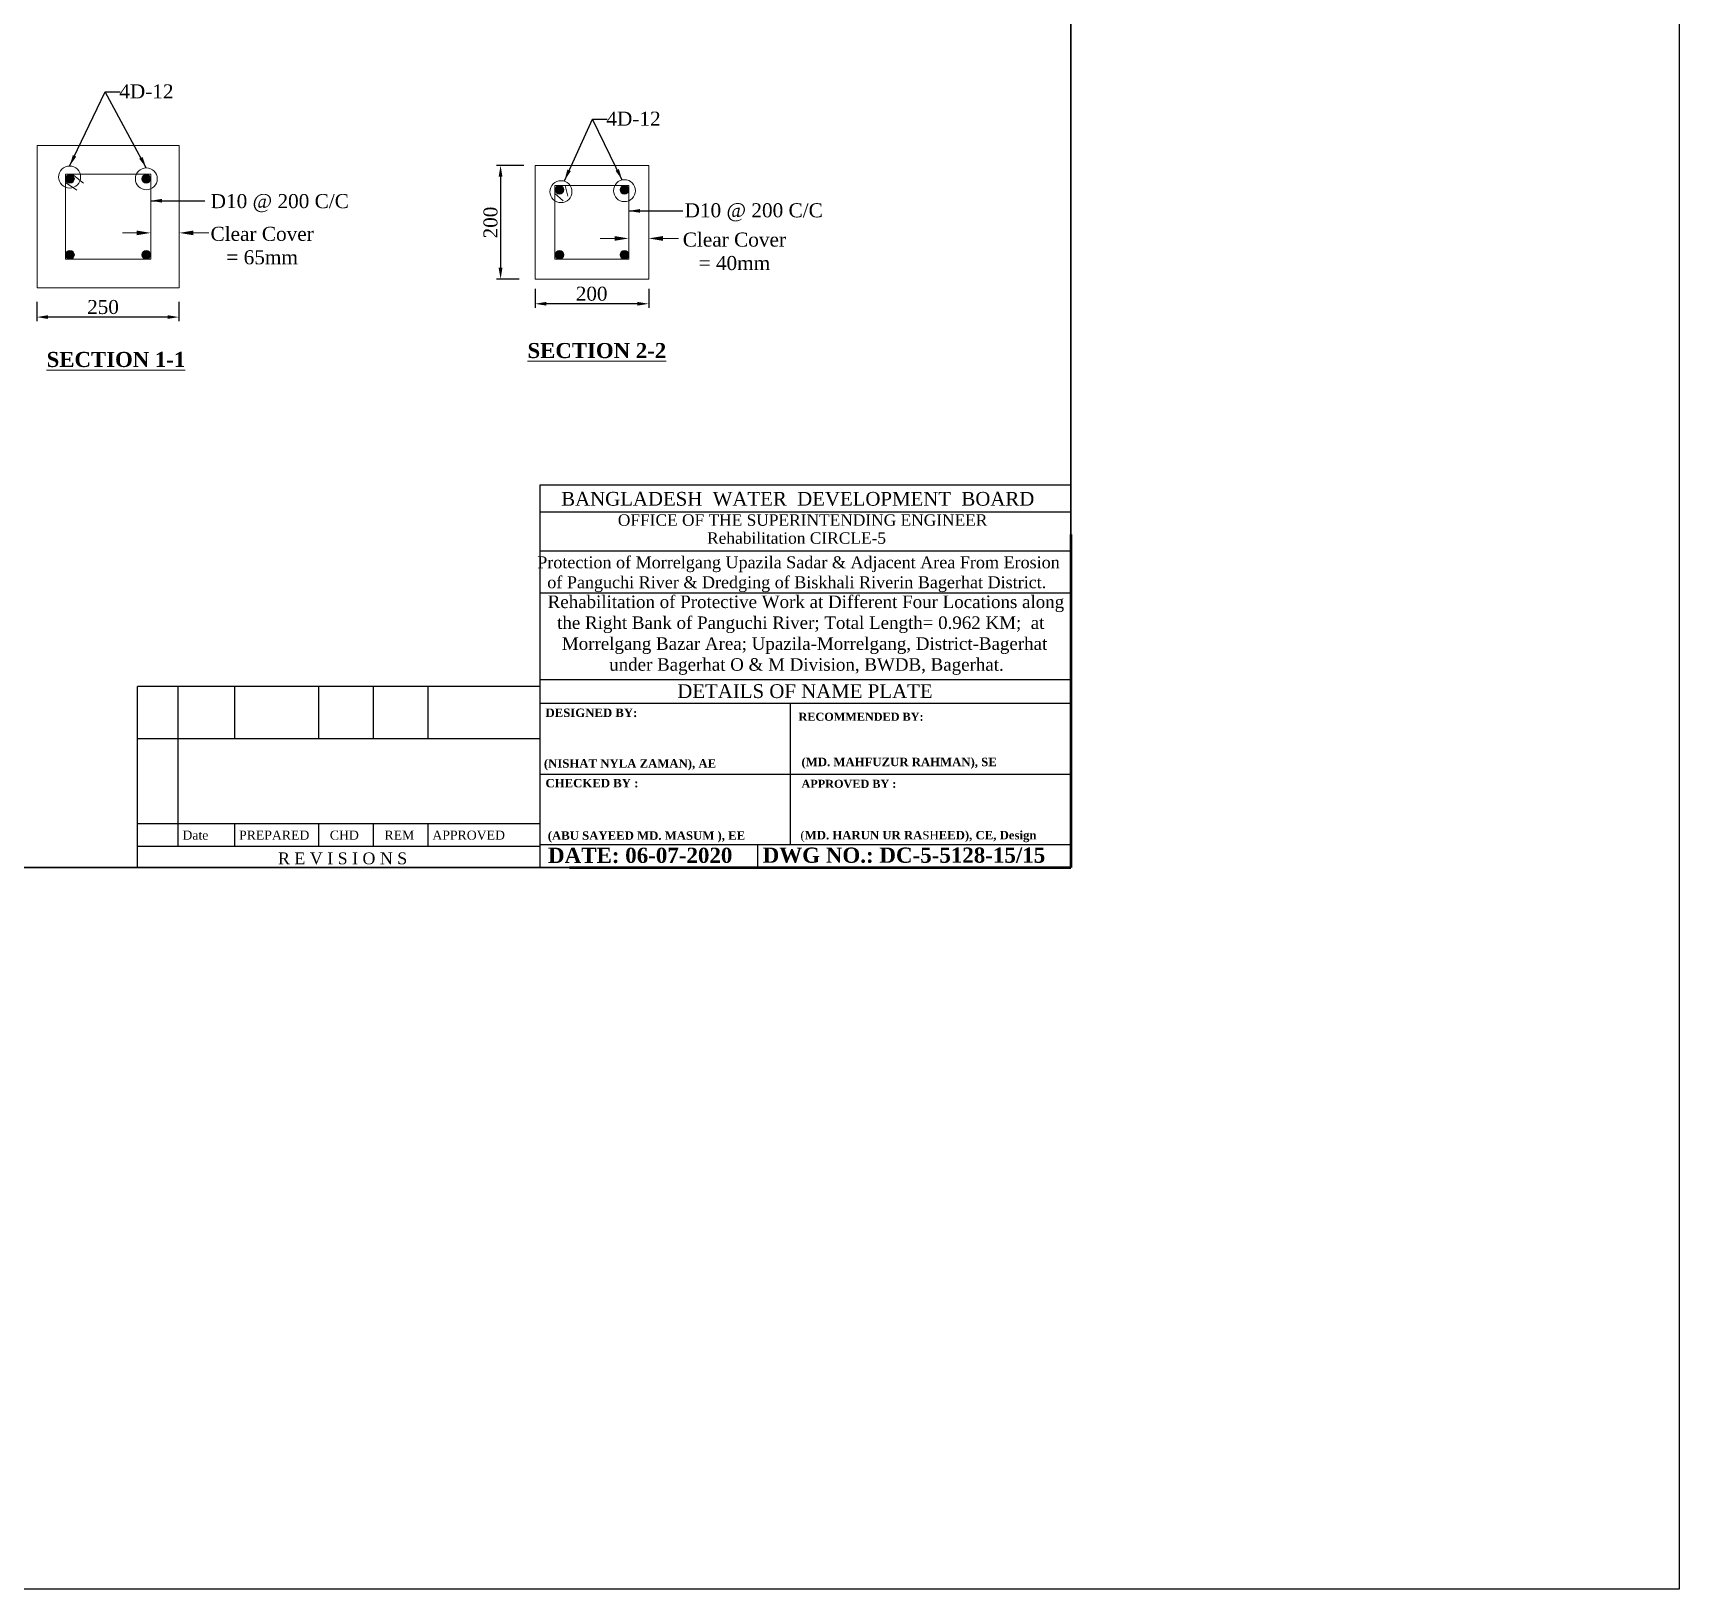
# Model space of a CAD drawing. Header units: metres. Extents: x -2434 to 11656, y -15288 to 8109.
# Drawn here: x 4468.4 to 4613.1, y -11792.2 to -11655.3 of the extents above; entities that cross this region are included whole.
import ezdxf
from ezdxf.enums import TextEntityAlignment as Align

# ---------------------------------------------------------------- set-up
doc = ezdxf.new("R2010")
doc.units = ezdxf.units.M
doc.layers.add('Blocks', color=11, linetype='Continuous', lineweight=9)
doc.layers.add('LINE', color=7, linetype='Continuous')
doc.styles.add('Kazi_T_H', font='timesbd.ttf')
doc.styles.get("Standard").update_dxf_attribs({"font": 'times.ttf'})
doc.dimstyles.get("Standard").update_dxf_attribs({"dimtxt": 0.5, "dimasz": 0.4075, "dimexe": 0.364, "dimexo": 0.219, "dimgap": 0.09, "dimtad": 0, "dimdec": 0, "dimlfac": 1000, "dimzin": 0, "dimdsep": 46, "dimtxsty": 'Standard', "dimcen": 0.09, "dimadec": 0, "dimazin": 0, "dimtfac": 1, "dimtdec": 0, "dimtofl": 0, "dimtmove": 0, "dimatfit": 3, "dimfxl": 1, "dimtolj": 1, "dimtzin": 0, "dimarcsym": 0})

# ---------------------------------------------------------------- blocks, each defined once
blk = doc.blocks.new('*D150')
at = {"layer": 'Blocks', "color": 0, "linetype": 'ByBlock', "lineweight": -2, "ltscale": 0.5}
for p, q in [((4468.7, -11679), (4468.7, -11680.7)), ((4481.2, -11679), (4481.2, -11680.7)), ((4480.2, -11680.34), (4469.7, -11680.34))]:
    blk.add_line(p, q, dxfattribs=at)
at = {"layer": 'Blocks', "color": 0, "linetype": 'ByBlock', "lineweight": -3, "ltscale": 0.5}
for points in [[(4469.7, -11680.17), (4469.7, -11680.5), (4468.7, -11680.34)], [(4480.2, -11680.17), (4480.2, -11680.5), (4481.2, -11680.34)]]:
    blk.add_solid(points, dxfattribs=at)
at = {"layer": 'Defpoints', "color": 0, "linetype": 'ByBlock', "lineweight": -3, "ltscale": 0.5}
for p in [(4468.7, -11678.78), (4481.2, -11678.78), (4468.7, -11680.34)]:
    blk.add_point(p, dxfattribs=at)
at = {"layer": 'Blocks', "color": 0, "linetype": 'ByBlock', "lineweight": 13, "ltscale": 0.5, "insert": (4474.53, -11679.46), "char_height": 1.23, "attachment_point": 5}
blk.add_mtext('\\A1;{\\fTimes New Roman|b0|i0|c0|p18;250}', dxfattribs=at)
blk = doc.blocks.new('*D152')
at = {"layer": 'Blocks', "color": 0, "linetype": 'ByBlock', "lineweight": -2, "ltscale": 0.5}
for p, q in [((4512.52, -11677.84), (4512.52, -11679.53)), ((4522.52, -11677.84), (4522.52, -11679.53)), ((4521.52, -11679.17), (4513.52, -11679.17))]:
    blk.add_line(p, q, dxfattribs=at)
at = {"layer": 'Blocks', "color": 0, "linetype": 'ByBlock', "lineweight": -3, "ltscale": 0.5}
for points in [[(4513.52, -11679), (4513.52, -11679.33), (4512.52, -11679.17)], [(4521.52, -11679), (4521.52, -11679.33), (4522.52, -11679.17)]]:
    blk.add_solid(points, dxfattribs=at)
at = {"layer": 'Defpoints', "color": 0, "linetype": 'ByBlock', "lineweight": -3, "ltscale": 0.5}
for p in [(4512.52, -11677.62), (4522.52, -11677.62), (4512.52, -11679.17)]:
    blk.add_point(p, dxfattribs=at)
at = {"layer": 'Blocks', "color": 0, "linetype": 'ByBlock', "lineweight": 13, "ltscale": 0.5, "insert": (4517.5, -11678.29), "char_height": 1.23, "attachment_point": 5}
blk.add_mtext('\\A1;{\\fTimes New Roman|b0|i0|c0|p18;200}', dxfattribs=at)
blk = doc.blocks.new('*D153')
at = {"layer": 'Blocks', "color": 0, "linetype": 'ByBlock', "lineweight": -2, "ltscale": 0.5}
for p, q in [((4511.53, -11667), (4509.12, -11667)), ((4509.49, -11668), (4509.49, -11676)), ((4511.12, -11677), (4509.12, -11677))]:
    blk.add_line(p, q, dxfattribs=at)
at = {"layer": 'Blocks', "color": 0, "linetype": 'ByBlock', "lineweight": -3, "ltscale": 0.5}
for points in [[(4509.32, -11668), (4509.66, -11668), (4509.49, -11667)], [(4509.32, -11676), (4509.66, -11676), (4509.49, -11677)]]:
    blk.add_solid(points, dxfattribs=at)
at = {"layer": 'Defpoints', "color": 0, "linetype": 'ByBlock', "lineweight": -3, "ltscale": 0.5}
for p in [(4511.75, -11667), (4509.49, -11677), (4511.34, -11677)]:
    blk.add_point(p, dxfattribs=at)
at = {"layer": 'Blocks', "color": 0, "linetype": 'ByBlock', "lineweight": 13, "ltscale": 0.5, "insert": (4508.61, -11672.02), "char_height": 1.23, "attachment_point": 5, "rotation": 90}
blk.add_mtext('\\A1;{\\fTimes New Roman|b0|i0|c0|p18;200}', dxfattribs=at)
blk = doc.blocks.new('*D188')
at = {"layer": 'Blocks', "color": 0, "linetype": 'ByBlock', "lineweight": -2, "ltscale": 0.5}
for p, q in [((4468.7, -11679), (4468.7, -11680.7)), ((4481.2, -11679), (4481.2, -11680.7)), ((4480.2, -11680.34), (4469.7, -11680.34))]:
    blk.add_line(p, q, dxfattribs=at)
at = {"layer": 'Blocks', "color": 0, "linetype": 'ByBlock', "lineweight": -3, "ltscale": 0.5}
for points in [[(4469.7, -11680.17), (4469.7, -11680.5), (4468.7, -11680.34)], [(4480.2, -11680.17), (4480.2, -11680.5), (4481.2, -11680.34)]]:
    blk.add_solid(points, dxfattribs=at)
at = {"layer": 'Defpoints', "color": 0, "linetype": 'ByBlock', "lineweight": -3, "ltscale": 0.5}
for p in [(4468.7, -11678.78), (4481.2, -11678.78), (4468.7, -11680.34)]:
    blk.add_point(p, dxfattribs=at)
at = {"layer": 'Blocks', "color": 0, "linetype": 'ByBlock', "lineweight": 13, "ltscale": 0.5, "insert": (4474.53, -11679.46), "char_height": 1.23, "attachment_point": 5}
blk.add_mtext('\\A1;{\\fTimes New Roman|b0|i0|c0|p18;250}', dxfattribs=at)
blk = doc.blocks.new('*D190')
at = {"layer": 'Blocks', "color": 0, "linetype": 'ByBlock', "lineweight": -2, "ltscale": 0.5}
for p, q in [((4512.52, -11677.84), (4512.52, -11679.53)), ((4522.52, -11677.84), (4522.52, -11679.53)), ((4521.52, -11679.17), (4513.52, -11679.17))]:
    blk.add_line(p, q, dxfattribs=at)
at = {"layer": 'Blocks', "color": 0, "linetype": 'ByBlock', "lineweight": -3, "ltscale": 0.5}
for points in [[(4513.52, -11679), (4513.52, -11679.33), (4512.52, -11679.17)], [(4521.52, -11679), (4521.52, -11679.33), (4522.52, -11679.17)]]:
    blk.add_solid(points, dxfattribs=at)
at = {"layer": 'Defpoints', "color": 0, "linetype": 'ByBlock', "lineweight": -3, "ltscale": 0.5}
for p in [(4512.52, -11677.62), (4522.52, -11677.62), (4512.52, -11679.17)]:
    blk.add_point(p, dxfattribs=at)
at = {"layer": 'Blocks', "color": 0, "linetype": 'ByBlock', "lineweight": 13, "ltscale": 0.5, "insert": (4517.5, -11678.29), "char_height": 1.23, "attachment_point": 5}
blk.add_mtext('\\A1;{\\fTimes New Roman|b0|i0|c0|p18;200}', dxfattribs=at)
blk = doc.blocks.new('*D191')
at = {"layer": 'Blocks', "color": 0, "linetype": 'ByBlock', "lineweight": -2, "ltscale": 0.5}
for p, q in [((4511.53, -11667), (4509.12, -11667)), ((4509.49, -11668), (4509.49, -11676)), ((4511.12, -11677), (4509.12, -11677))]:
    blk.add_line(p, q, dxfattribs=at)
at = {"layer": 'Blocks', "color": 0, "linetype": 'ByBlock', "lineweight": -3, "ltscale": 0.5}
for points in [[(4509.32, -11668), (4509.66, -11668), (4509.49, -11667)], [(4509.32, -11676), (4509.66, -11676), (4509.49, -11677)]]:
    blk.add_solid(points, dxfattribs=at)
at = {"layer": 'Defpoints', "color": 0, "linetype": 'ByBlock', "lineweight": -3, "ltscale": 0.5}
for p in [(4511.75, -11667), (4509.49, -11677), (4511.34, -11677)]:
    blk.add_point(p, dxfattribs=at)
at = {"layer": 'Blocks', "color": 0, "linetype": 'ByBlock', "lineweight": 13, "ltscale": 0.5, "insert": (4508.61, -11672.02), "char_height": 1.23, "attachment_point": 5, "rotation": 90}
blk.add_mtext('\\A1;{\\fTimes New Roman|b0|i0|c0|p18;200}', dxfattribs=at)

msp = doc.modelspace()

# ---------------------------------------------------------------- hatches: boundary and pattern name
at = {"layer": 'Blocks', "linetype": 'ByBlock', "lineweight": 13, "ltscale": 0.5}
for points in [[(4471.24187, -11668.178345, 1), (4472.007224, -11668.178345, 1)], [(4471.24187, -11668.178345, 1), (4472.007224, -11668.178345, 1)], [(4477.95263, -11668.178345, 1), (4478.717984, -11668.178345, 1)], [(4477.95263, -11668.178345, 1), (4478.717984, -11668.178345, 1)], [(4514.28547, -11669.137454, 1), (4515.050824, -11669.137454, 1)], [(4514.28547, -11669.137454, 1), (4515.050824, -11669.137454, 1)], [(4519.993484, -11669.137454, 1), (4520.758838, -11669.137454, 1)], [(4519.993484, -11669.137454, 1), (4520.758838, -11669.137454, 1)], [(4471.24187, -11674.85714, 1), (4472.007224, -11674.85714, 1)], [(4471.24187, -11674.85714, 1), (4472.007224, -11674.85714, 1)], [(4477.95263, -11674.85714, 1), (4478.717984, -11674.85714, 1)], [(4477.95263, -11674.85714, 1), (4478.717984, -11674.85714, 1)], [(4514.28547, -11674.855268, 1), (4515.050824, -11674.855268, 1)], [(4514.28547, -11674.855268, 1), (4515.050824, -11674.855268, 1)], [(4519.993484, -11674.855268, 1), (4520.758838, -11674.855268, 1)], [(4519.993484, -11674.855268, 1), (4520.758838, -11674.855268, 1)]]:
    msp.add_hatch(color=0, dxfattribs=at).paths.add_polyline_path(points)

# ---------------------------------------------------------------- linework, layer by layer
at = {"lineweight": 50, "ltscale": 0.5}
for p in [(4559.642893, -11699.456131), (4515.545717, -11728.742228)]:
    msp.add_line(p, (4559.642893, -11728.742228), dxfattribs=at)
at = {"color": 0, "linetype": 'Continuous', "lineweight": -3, "ltscale": 0.5}
for p, q in [((4512.930201, -11700.890444), (4559.642893, -11700.890444)), ((4534.985776, -11720.534387), (4559.642893, -11720.534387))]:
    msp.add_line(p, q, dxfattribs=at)
msp.add_lwpolyline([(1816.766285, -11539.184507), (4613.12762, -11539.184507), (4613.12762, -11792.229715), (1816.766285, -11792.229715)], close=True, dxfattribs=at)
at = {"layer": 'Blocks', "color": 0, "linetype": 'ByBlock', "lineweight": 13, "ltscale": 0.5}
for p, q in [((4471.823082, -11667.75665), (4472.824711, -11668.57259)), ((4471.823082, -11667.75665), (4472.824711, -11668.57259)), ((4471.228582, -11668.49188), (4472.214652, -11669.175941)), ((4471.228582, -11668.49188), (4472.214652, -11669.175941)), ((4515.156823, -11668.754777), (4515.419437, -11669.690837)), ((4515.156823, -11668.754777), (4515.419437, -11669.690837)), ((4514.269435, -11669.472317), (4514.981774, -11670.098761)), ((4514.269435, -11669.472317), (4514.981774, -11670.098761)), ((4477.478582, -11672.932202), (4476.228582, -11672.932202)), ((4477.478582, -11672.932202), (4476.228582, -11672.932202)), ((4478.728582, -11674.00665), (4478.728582, -11673.433857)), ((4478.728582, -11674.00665), (4478.728582, -11673.433857)), ((4481.228582, -11674.00665), (4481.228582, -11673.433857)), ((4481.228582, -11674.00665), (4481.228582, -11673.433857)), ((4482.478582, -11672.932202), (4483.840043, -11672.932202)), ((4482.478582, -11672.932202), (4483.840043, -11672.932202)), ((4519.509813, -11673.421265), (4518.259813, -11673.421265)), ((4519.509813, -11673.421265), (4518.259813, -11673.421265)), ((4523.769435, -11673.421265), (4525.130897, -11673.421265)), ((4523.769435, -11673.421265), (4525.130897, -11673.421265))]:
    msp.add_line(p, q, dxfattribs=at)
for points in [[(4468.728582, -11677.75665), (4481.228582, -11677.75665), (4481.228582, -11665.25665), (4468.728582, -11665.25665)], [(4468.728582, -11677.75665), (4481.228582, -11677.75665), (4481.228582, -11665.25665), (4468.728582, -11665.25665)], [(4471.228582, -11675.25665), (4478.728582, -11675.25665), (4478.728582, -11667.75665), (4471.228582, -11667.75665)], [(4471.228582, -11675.25665), (4478.728582, -11675.25665), (4478.728582, -11667.75665), (4471.228582, -11667.75665)], [(4512.519435, -11677.004777), (4522.519435, -11677.004777), (4522.519435, -11667.004777), (4512.519435, -11667.004777)], [(4512.519435, -11677.004777), (4522.519435, -11677.004777), (4522.519435, -11667.004777), (4512.519435, -11667.004777)], [(4514.269435, -11675.254777), (4520.769435, -11675.254777), (4520.769435, -11668.754777), (4514.269435, -11668.754777)], [(4514.269435, -11675.254777), (4520.769435, -11675.254777), (4520.769435, -11668.754777), (4514.269435, -11668.754777)]]:
    msp.add_lwpolyline(points, close=True, dxfattribs=at)
for centre, radius in [((4471.592066, -11668.019903), 0.963752), ((4471.592066, -11668.019903), 0.963752), ((4471.624547, -11668.178345), 0.382677), ((4471.624547, -11668.178345), 0.382677), ((4478.335307, -11668.178345), 0.963752), ((4478.335307, -11668.178345), 0.963752), ((4478.335307, -11668.178345), 0.382677), ((4478.335307, -11668.178345), 0.382677), ((4514.799986, -11669.307967), 0.963752), ((4514.799986, -11669.307967), 0.963752), ((4514.668147, -11669.137454), 0.382677), ((4514.668147, -11669.137454), 0.382677), ((4520.382945, -11669.219933), 0.963752), ((4520.382945, -11669.219933), 0.963752), ((4520.376161, -11669.137454), 0.382677), ((4520.376161, -11669.137454), 0.382677), ((4471.624547, -11674.85714), 0.382677), ((4471.624547, -11674.85714), 0.382677), ((4478.335307, -11674.85714), 0.382677), ((4478.335307, -11674.85714), 0.382677), ((4514.668147, -11674.855268), 0.382677), ((4514.668147, -11674.855268), 0.382677), ((4520.376161, -11674.855268), 0.382677), ((4520.376161, -11674.855268), 0.382677)]:
    msp.add_circle(centre, radius, dxfattribs=at)
for points in [[(4477.478582, -11672.723869), (4477.478582, -11673.140535), (4478.728582, -11672.932202)], [(4477.478582, -11672.723869), (4477.478582, -11673.140535), (4478.728582, -11672.932202)], [(4482.478582, -11672.723869), (4482.478582, -11673.140535), (4481.228582, -11672.932202)], [(4482.478582, -11672.723869), (4482.478582, -11673.140535), (4481.228582, -11672.932202)], [(4519.509813, -11673.212932), (4519.509813, -11673.629599), (4520.759813, -11673.421265)], [(4519.509813, -11673.212932), (4519.509813, -11673.629599), (4520.759813, -11673.421265)], [(4523.769435, -11673.212932), (4523.769435, -11673.629599), (4522.519435, -11673.421265)], [(4523.769435, -11673.212932), (4523.769435, -11673.629599), (4522.519435, -11673.421265)]]:
    msp.add_solid(points, dxfattribs=at)
at = {"layer": 'LINE', "color": 0, "linetype": 'ByBlock', "lineweight": -3, "ltscale": 0.5}
for p, q in [((4512.930201, -11695.12892), (4512.930201, -11728.742228)), ((4559.642893, -11695.12892), (4512.930201, -11695.12892)), ((4559.642893, -11697.488244), (4512.930201, -11697.488244)), ((4559.642893, -11704.631514), (4512.930201, -11704.631514)), ((4559.642893, -11712.255607), (4512.930201, -11712.255607)), ((4512.930201, -11712.836861), (4477.571118, -11712.836861)), ((4477.571118, -11728.742228), (4477.571118, -11712.836861)), ((4481.110985, -11712.836861), (4481.110985, -11726.909987)), ((4486.092699, -11712.836861), (4486.092699, -11717.438687)), ((4493.474615, -11712.836861), (4493.474615, -11717.438687)), ((4498.283652, -11712.836861), (4498.283652, -11717.438687)), ((4503.09269, -11712.836861), (4503.09269, -11717.438687)), ((4559.642893, -11714.343783), (4512.930201, -11714.343783)), ((4534.985776, -11726.724991), (4534.985776, -11714.343783)), ((4512.930201, -11717.438687), (4477.571118, -11717.438687)), ((4512.930201, -11720.534387), (4534.985776, -11720.534387)), ((4512.930201, -11724.909099), (4477.571118, -11724.909099)), ((4486.092699, -11724.909099), (4486.092699, -11726.909987)), ((4493.474615, -11724.909099), (4493.474615, -11726.909987)), ((4498.283652, -11724.909099), (4498.283652, -11726.909987)), ((4503.09269, -11724.909099), (4503.09269, -11726.909987)), ((4512.930201, -11726.909987), (4477.571118, -11726.909987)), ((4512.930201, -11726.724991), (4559.642893, -11726.724991)), ((4532.123548, -11728.742228), (4532.123548, -11726.724991))]:
    msp.add_line(p, q, dxfattribs=at)
at = {"layer": 'LINE', "color": 1, "linetype": 'ByBlock', "lineweight": 30, "ltscale": 0.5}
msp.add_lwpolyline([(4392.89654, -11728.742228), (4392.89654, -11610.828736), (4559.642893, -11610.828736), (4559.642893, -11728.742228), (4392.89654, -11728.742228)], close=True, dxfattribs=at)
msp.add_lwpolyline([(4392.89654, -11728.742228), (4392.89654, -11610.828736), (4559.642893, -11610.828736), (4559.642893, -11728.742228), (4392.89654, -11728.742228)], close=True, dxfattribs=at)

# ---------------------------------------------------------------- texts
at = {"layer": 'Blocks', "color": 0, "linetype": 'ByBlock', "lineweight": 13, "ltscale": 0.5}
for s, insert, char_height, width, attachment_point in [('{\\fTimes New Roman|b0|i0|c0|p18;4D-12}', (4478.341833, -11661.106422), 1.23705055, 51.40917127, 8), ('{\\fTimes New Roman|b0|i0|c0|p18;4D-12}', (4478.341833, -11661.106422), 1.23705055, 51.40917127, 8), ('{\\fTimes New Roman|b0|i0|c0|p18;4D-12}', (4521.18133, -11663.507633), 1.23705055, 51.40917127, 8), ('{\\fTimes New Roman|b0|i0|c0|p18;4D-12}', (4521.18133, -11663.507633), 1.23705055, 51.40917127, 8), ('D10 @ 200 C/C', (4490.073808, -11671.115119), 1.23705055, 51.40917127, 8), ('D10 @ 200 C/C', (4490.073808, -11671.115119), 1.23705055, 51.40917127, 8), ('D10 @ 200 C/C', (4531.749702, -11671.921696), 1.23705055, 51.40917127, 8), ('D10 @ 200 C/C', (4531.749702, -11671.921696), 1.23705055, 51.40917127, 8), ('Clear Cover\\P= 65mm', (4488.523585, -11675.71219), 1.23705055, 51.40917127, 8), ('Clear Cover\\P= 65mm', (4488.523585, -11675.71219), 1.23705055, 51.40917127, 8), ('Clear Cover\\P= 40mm', (4530.053523, -11676.2214), 1.23705055, 51.40917127, 8), ('Clear Cover\\P= 40mm', (4530.053523, -11676.2214), 1.23705055, 51.40917127, 8), ('{\\fTimes New Roman|b1|i0|c0|p18;\\L\\C7;SECTION 1-1}', (4469.570435, -11683.4019), 1.32685953, 55.69635843, 1), ('{\\fTimes New Roman|b1|i0|c0|p18;\\L\\C7;SECTION 1-1}', (4469.570435, -11683.4019), 1.32685953, 55.69635843, 1), ('{\\fTimes New Roman|b1|i0|c0|p18;\\L\\C7;SECTION 2-2}', (4511.858579, -11682.617586), 1.32685953, 55.69635843, 1), ('{\\fTimes New Roman|b1|i0|c0|p18;\\L\\C7;SECTION 2-2}', (4511.858579, -11682.617586), 1.32685953, 55.69635843, 1)]:
    msp.add_mtext(s, dxfattribs=dict(at, insert=insert, char_height=char_height, width=width, attachment_point=attachment_point))
at = {"layer": 'LINE', "color": 0, "linetype": 'ByBlock', "lineweight": -3, "ltscale": 0.5}
for s, height, p in [('BANGLADESH  WATER  DEVELOPMENT  BOARD', 1.21237071, (4535.624565, -11696.929463)), ('OFFICE OF THE SUPERINTENDING ENGINEER', 1.01119536, (4536.050789, -11698.697758)), ('Rehabilitation CIRCLE-5', 1.01119536, (4535.518461, -11700.279313)), ('DETAILS OF NAME PLATE ', 1.21343443, (4536.484924, -11713.846767)), ('R E V I S I O N S', 1.04145452, (4495.598534, -11728.472169))]:
    msp.add_text(s, height=height, dxfattribs=at).set_placement(p, align=Align.CENTER)
at = {"layer": 'LINE', "color": 0, "linetype": 'ByBlock', "lineweight": -3, "ltscale": 0.5, "style": 'Kazi_T_H'}
for s, height, p in [('DESIGNED BY:', 0.74287248, (4513.441596, -11715.51653)), ('(NISHAT NYLA ZAMAN), AE', 0.74287248, (4513.299628, -11719.974334)), ('(MD. MAHFUZUR RAHMAN), SE ', 0.74287248, (4535.954937, -11719.842058)), ('CHECKED BY :', 0.74287248, (4513.441596, -11721.707134)), ('(ABU SAYEED MD. MASUM ), EE', 0.74287248, (4513.637726, -11726.319986)), ('DATE: 06-07-2020', 1.33717047, (4513.663918, -11728.352607)), ('DWG NO.: DC-5-5128-15/15', 1.33717047, (4532.537224, -11728.339111))]:
    msp.add_text(s, height=height, dxfattribs=at).set_placement(p)
at = {"layer": 'LINE', "lineweight": 50, "ltscale": 0.5, "style": 'Kazi_T_H'}
for s, p in [('RECOMMENDED BY:', (4535.693092, -11715.848817)), ('APPROVED BY :', (4535.953619, -11721.747299))]:
    msp.add_text(s, height=0.71009883, dxfattribs=at).set_placement(p)
at = {"layer": 'LINE', "color": 0, "linetype": 'ByBlock', "lineweight": -3, "ltscale": 0.5}
for s, p in [('Date', (4481.511162, -11726.309721)), ('PREPARED', (4486.492876, -11726.309721)), ('CHD', (4494.475058, -11726.309721)), ('REM', (4499.284096, -11726.309721)), ('APPROVED', (4503.492867, -11726.309721))]:
    msp.add_text(s, height=0.8003551, dxfattribs=at).set_placement(p)
at = {"layer": 'LINE', "color": 0, "linetype": 'ByBlock', "lineweight": 40, "ltscale": 0.5}
for s, insert, char_height, width, attachment_point in [('{\\fTimes New Roman|b1|i0|c0|p18; \\fTimes New Roman|b0|i0|c0|p18;\\H1.333x;Protection of Morrelgang Upazila Sadar & Adjacent Area From Erosion of Panguchi River & Dredging of Biskhali Riverin Bagerhat District.}', (4535.541016, -11701.383092), 0.78947585, 46.44407862, 2), ('    Rehabilitation of Protective Work at Different Four Locations along   \\P      the Right Bank of Panguchi River; Total Length= 0.962 KM;  at  \\P       Morrelgang Bazar Area; Upazila-Morrelgang, District-Bagerhat    \\P                 under Bagerhat O & M Division, BWDB, Bagerhat.', (4511.96708, -11704.830855), 1.10270462, 46.23967682, 1)]:
    msp.add_mtext(s, dxfattribs=dict(at, insert=insert, char_height=char_height, width=width, attachment_point=attachment_point))
at = {"layer": 'LINE', "color": 0, "linetype": 'ByBlock', "lineweight": -3, "ltscale": 0.5, "insert": (4546.239328, -11725.539013), "char_height": 0.742872482, "width": 23.14337427, "attachment_point": 2, "style": 'Kazi_T_H'}
msp.add_mtext('{\\fTimes New Roman|b0|i0|c0|p18;\\C7;(\\fTimes New Roman|b1|i0|c0|p18;MD. HARUN UR RA\\fTimes New Roman|b0|i0|c0|p18;SH}EED), CE, Design', dxfattribs=at)

# ---------------------------------------------------------------- dimensions: what is measured, and where the dimension line sits
at = {"layer": 'Blocks', "color": 0, "linetype": 'ByBlock', "lineweight": 13, "ltscale": 0.5}
for picture in ['*D153', '*D191']:
    dim = msp.add_linear_dim(base=(4509.488874, -11677.004777), p1=(4511.746784, -11667.004777), p2=(4511.340614, -11677.004777), angle=90, text='{\\fTimes New Roman|b0|i0|c0|p18;200}', dimstyle='Standard', override={"dimtxt": 1.23, "dimasz": 1, "dimgap": 0.25, "dimtad": 1, "dimazin": 1, "dimfxl": 700, "dimfxlon": 1}, dxfattribs=at)
    dim.commit()
    dim.dimension.update_dxf_attribs({"geometry": picture, "text_midpoint": (4509.488874, -11672.017869), "dimtype": 160})
for base, p1, p2, text, picture, middle in [((4512.519435, -11679.167643), (4522.519435, -11677.617071), (4512.519435, -11677.617071), '{\\fTimes New Roman|b0|i0|c0|p18;200}', '*D152', (4517.498564, -11679.167643)), ((4512.519435, -11679.167643), (4522.519435, -11677.617071), (4512.519435, -11677.617071), '{\\fTimes New Roman|b0|i0|c0|p18;200}', '*D190', (4517.498564, -11679.167643)), ((4468.700875, -11680.335197), (4481.200875, -11678.784626), (4468.700875, -11678.784626), '{\\fTimes New Roman|b0|i0|c0|p18;250}', '*D150', (4474.534352, -11680.335197)), ((4468.700875, -11680.335197), (4481.200875, -11678.784626), (4468.700875, -11678.784626), '{\\fTimes New Roman|b0|i0|c0|p18;250}', '*D188', (4474.534352, -11680.335197))]:
    dim = msp.add_linear_dim(base=base, p1=p1, p2=p2, text=text, dimstyle='Standard', override={"dimtxt": 1.23, "dimasz": 1, "dimgap": 0.25, "dimtad": 1, "dimazin": 1, "dimfxl": 700, "dimfxlon": 1}, dxfattribs=at)
    dim.commit()
    dim.dimension.update_dxf_attribs({"geometry": picture, "text_midpoint": middle, "dimtype": 160})

# ---------------------------------------------------------------- leaders
for points in [[(4471.592066, -11667.056151), (4474.73152, -11660.517203), (4476.02733, -11660.517203)], [(4471.592066, -11667.056151), (4474.73152, -11660.517203), (4476.02733, -11660.517203)], [(4478.335307, -11667.214593), (4474.73152, -11660.517203), (4476.02733, -11660.517203)], [(4478.335307, -11667.214593), (4474.73152, -11660.517203), (4476.02733, -11660.517203)], [(4515.100804, -11668.339355), (4517.571017, -11662.918413), (4518.866827, -11662.918413)], [(4515.100804, -11668.339355), (4517.571017, -11662.918413), (4518.866827, -11662.918413)], [(4520.184818, -11668.287547), (4517.571017, -11662.918413), (4518.866827, -11662.918413)], [(4520.184818, -11668.287547), (4517.571017, -11662.918413), (4518.866827, -11662.918413)], [(4478.719513, -11670.105458), (4483.47189, -11670.105458)], [(4478.719513, -11670.105458), (4483.47189, -11670.105458)], [(4520.760367, -11670.99693), (4525.512743, -11670.99693)], [(4520.760367, -11670.99693), (4525.512743, -11670.99693)]]:
    msp.add_leader(points, dimstyle='Standard', override={"dimtxt": 1.23, "dimasz": 1, "dimgap": 0.25, "dimtad": 1, "dimazin": 1, "dimfxl": 700, "dimfxlon": 1}, dxfattribs=at)

doc.saveas('drawing.dxf')
